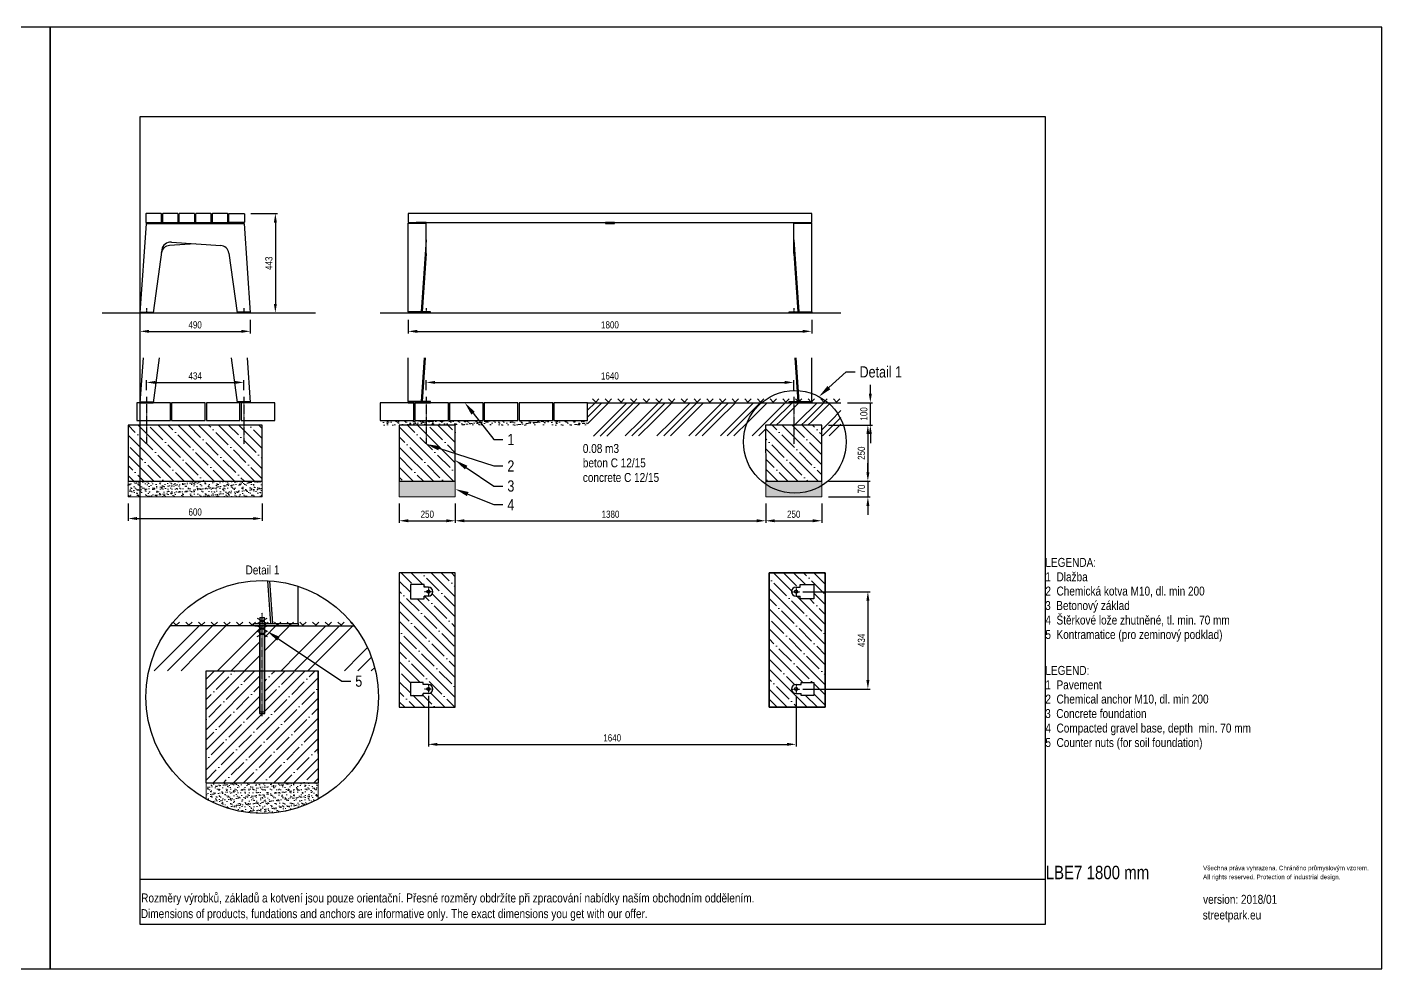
# Model space of a CAD drawing. Header units: millimetres. Extents: x 5064 to 16944, y 3085 to 7285.
# Drawn here: x 10901 to 16944, y 3085 to 7285 of the extents above; entities that cross this region are included whole.
import ezdxf
from ezdxf import colors
from ezdxf.entities.mleader import LeaderData, LeaderLine
from ezdxf.lldxf.tags import DXFTag
from ezdxf.math import Vec2, Vec3

# ---------------------------------------------------------------- set-up
doc = ezdxf.new("R2010")
doc.units = ezdxf.units.MM
doc.header["$LTSCALE"] = 0.3
doc.linetypes.add('DashDot', pattern=[15, 9, -3, 0, -3])
doc.layers.add('Nekreslit', color=6, linetype='Continuous', plot=False)
doc.layers.add('SRAFY', color=251, linetype='Continuous', lineweight=13)
doc.styles.add('SEACAD_Arial', font='arial.ttf', dxfattribs={"width": 0.8})
tags = doc.linetypes.add('HIDDEN2', pattern=[4.7625, 3.175, -1.5875]).pattern_tags.tags
tags[6:7] = [DXFTag(74, 4), DXFTag(75, 0), DXFTag(340, '0'), DXFTag(46, 0.0), DXFTag(50, 0.0), DXFTag(44, 0.0), DXFTag(45, 0.0)]
tags[4:5] = [DXFTag(74, 4), DXFTag(75, 0), DXFTag(340, '0'), DXFTag(46, 0.0), DXFTag(50, 0.0), DXFTag(44, 0.0), DXFTag(45, 0.0)]
doc.dimstyles.new('ISO-25', dxfattribs={"dimtxt": 1.6, "dimasz": 2, "dimexe": 0.5, "dimexo": 1.5, "dimtad": 1, "dimdec": 0, "dimtxsty": 'SEACAD_Arial', "dimcen": 2, "dimadec": 0, "dimazin": 0, "dimtfac": 1, "dimtdec": 0, "dimtmove": 0, "dimatfit": 3, "dimfxl": 1, "dimarcsym": 0})

# ---------------------------------------------------------------- blocks, each defined once
blk = doc.blocks.new('*D203')
at = {"color": 0, "lineweight": -2, "transparency": 16777216}
for p, q in [((12680.9, 5666.5), (12680.9, 5710.7)), ((12720.9, 5700.7), (14280.5, 5700.7)), ((14320.5, 5666.5), (14320.5, 5710.7))]:
    blk.add_line(p, q, dxfattribs=at)
at = {"color": 0, "transparency": 16777216}
for points in [[(12720.9, 5707.4), (12720.9, 5694), (12680.9, 5700.7)], [(14280.5, 5707.4), (14280.5, 5694), (14320.5, 5700.7)]]:
    blk.add_solid(points, dxfattribs=at)
at = {"layer": 'Defpoints', "color": 0, "transparency": 16777216}
for p in [(14320.5, 5700.7), (12680.9, 5636.5), (14320.5, 5636.5)]:
    blk.add_point(p, dxfattribs=at)
at = {"color": 0, "transparency": 16777216, "insert": (13500.7, 5729.5), "char_height": 32, "attachment_point": 5, "style": 'SEACAD_Arial'}
blk.add_mtext('1640', dxfattribs=at)
blk = doc.blocks.new('*D204')
at = {"color": 0, "lineweight": -2, "transparency": 16777216}
for p, q in [((14525, 5510.1), (14661.4, 5510.1)), ((14651.4, 5470.1), (14651.4, 5300.1)), ((14475.5, 5260.1), (14661.4, 5260.1))]:
    blk.add_line(p, q, dxfattribs=at)
at = {"color": 0, "transparency": 16777216}
for points in [[(14644.8, 5470.1), (14658.1, 5470.1), (14651.4, 5510.1)], [(14644.8, 5300.1), (14658.1, 5300.1), (14651.4, 5260.1)]]:
    blk.add_solid(points, dxfattribs=at)
at = {"layer": 'Defpoints', "color": 0, "transparency": 16777216}
for p in [(14495, 5510.1), (14445.5, 5260.1), (14651.4, 5260.1)]:
    blk.add_point(p, dxfattribs=at)
at = {"color": 0, "transparency": 16777216, "insert": (14622.6, 5385.1), "char_height": 32, "attachment_point": 5, "rotation": 90, "style": 'SEACAD_Arial'}
blk.add_mtext('250', dxfattribs=at)
blk = doc.blocks.new('*D198')
at = {"color": 0, "lineweight": -2, "transparency": 16777216}
for p, q in [((14651.4, 5300.1), (14651.4, 5340.1)), ((14475.5, 5260.1), (14661.4, 5260.1)), ((14651.4, 5260.1), (14651.4, 5190.1)), ((14475.4, 5190.1), (14661.4, 5190.1)), ((14651.4, 5150.1), (14651.4, 5110.1))]:
    blk.add_line(p, q, dxfattribs=at)
at = {"color": 0, "transparency": 16777216}
for points in [[(14644.8, 5300.1), (14658.1, 5300.1), (14651.4, 5260.1)], [(14644.8, 5150.1), (14658.1, 5150.1), (14651.4, 5190.1)]]:
    blk.add_solid(points, dxfattribs=at)
at = {"layer": 'Defpoints', "color": 0, "transparency": 16777216}
for p in [(14445.5, 5260.1), (14445.4, 5190.1), (14651.4, 5190.1)]:
    blk.add_point(p, dxfattribs=at)
at = {"color": 0, "transparency": 16777216, "insert": (14622.6, 5225.1), "char_height": 32, "attachment_point": 5, "rotation": 90, "style": 'SEACAD_Arial'}
blk.add_mtext('70', dxfattribs=at)
blk = doc.blocks.new('*D199')
at = {"color": 0, "lineweight": -2, "transparency": 16777216}
for p, q in [((11351.4, 5160.1), (11351.4, 5083.8)), ((11949.5, 5160.1), (11949.5, 5083.8)), ((11391.4, 5093.8), (11909.5, 5093.8))]:
    blk.add_line(p, q, dxfattribs=at)
at = {"color": 0, "transparency": 16777216}
for points in [[(11391.4, 5100.5), (11391.4, 5087.1), (11351.4, 5093.8)], [(11909.5, 5100.5), (11909.5, 5087.1), (11949.5, 5093.8)]]:
    blk.add_solid(points, dxfattribs=at)
at = {"layer": 'Defpoints', "color": 0, "transparency": 16777216}
for p in [(11351.4, 5190.1), (11949.5, 5190.1), (11949.5, 5093.8)]:
    blk.add_point(p, dxfattribs=at)
at = {"color": 0, "transparency": 16777216, "insert": (11650.5, 5122.6), "char_height": 32, "attachment_point": 5, "style": 'SEACAD_Arial'}
blk.add_mtext('600', dxfattribs=at)
blk = doc.blocks.new('*D200')
at = {"color": 0, "lineweight": -2, "transparency": 16777216}
for p, q in [((12561, 5160.1), (12561, 5073.8)), ((12811, 5160.1), (12811, 5073.8)), ((12601, 5083.8), (12771, 5083.8))]:
    blk.add_line(p, q, dxfattribs=at)
at = {"color": 0, "transparency": 16777216}
for points in [[(12601, 5090.5), (12601, 5077.1), (12561, 5083.8)], [(12771, 5090.5), (12771, 5077.1), (12811, 5083.8)]]:
    blk.add_solid(points, dxfattribs=at)
at = {"layer": 'Defpoints', "color": 0, "transparency": 16777216}
for p in [(12561, 5190.1), (12811, 5190.1), (12811, 5083.8)]:
    blk.add_point(p, dxfattribs=at)
at = {"color": 0, "transparency": 16777216, "insert": (12686, 5112.7), "char_height": 32, "attachment_point": 5, "style": 'SEACAD_Arial'}
blk.add_mtext('250', dxfattribs=at)
blk = doc.blocks.new('*D201')
at = {"color": 0, "lineweight": -2, "transparency": 16777216}
for p, q in [((14195.5, 5160.1), (14195.5, 5073.8)), ((14445.5, 5160.1), (14445.5, 5073.8)), ((14235.5, 5083.8), (14405.5, 5083.8))]:
    blk.add_line(p, q, dxfattribs=at)
at = {"color": 0, "transparency": 16777216}
for points in [[(14235.5, 5090.5), (14235.5, 5077.1), (14195.5, 5083.8)], [(14405.5, 5090.5), (14405.5, 5077.1), (14445.5, 5083.8)]]:
    blk.add_solid(points, dxfattribs=at)
at = {"layer": 'Defpoints', "color": 0, "transparency": 16777216}
for p in [(14195.5, 5190.1), (14445.5, 5190.1), (14445.5, 5083.8)]:
    blk.add_point(p, dxfattribs=at)
at = {"color": 0, "transparency": 16777216, "insert": (14320.5, 5112.7), "char_height": 32, "attachment_point": 5, "style": 'SEACAD_Arial'}
blk.add_mtext('250', dxfattribs=at)
blk = doc.blocks.new('*D202')
at = {"color": 0, "lineweight": -2, "transparency": 16777216}
for p, q in [((12811, 5160.1), (12811, 5073.8)), ((14195.5, 5160.1), (14195.5, 5073.8)), ((12851, 5083.8), (14155.5, 5083.8))]:
    blk.add_line(p, q, dxfattribs=at)
at = {"color": 0, "transparency": 16777216}
for points in [[(12851, 5090.5), (12851, 5077.1), (12811, 5083.8)], [(14155.5, 5090.5), (14155.5, 5077.1), (14195.5, 5083.8)]]:
    blk.add_solid(points, dxfattribs=at)
at = {"layer": 'Defpoints', "color": 0, "transparency": 16777216}
for p in [(12811, 5190.1), (14195.5, 5190.1), (14195.5, 5083.8)]:
    blk.add_point(p, dxfattribs=at)
at = {"color": 0, "transparency": 16777216, "insert": (13503.2, 5112.7), "char_height": 32, "attachment_point": 5, "style": 'SEACAD_Arial'}
blk.add_mtext('1380', dxfattribs=at)
blk = doc.blocks.new('*D196')
at = {"color": 0, "lineweight": -2, "transparency": 16777216}
for p, q in [((14662.4, 5650.4), (14662.4, 5690.4)), ((14560.4, 5610.4), (14672.4, 5610.4)), ((14662.4, 5510.1), (14662.4, 5610.4)), ((14475.5, 5510.1), (14672.4, 5510.1)), ((14662.4, 5470.1), (14662.4, 5430.1))]:
    blk.add_line(p, q, dxfattribs=at)
at = {"color": 0, "transparency": 16777216}
for points in [[(14655.8, 5650.4), (14669.1, 5650.4), (14662.4, 5610.4)], [(14655.8, 5470.1), (14669.1, 5470.1), (14662.4, 5510.1)]]:
    blk.add_solid(points, dxfattribs=at)
at = {"layer": 'Defpoints', "color": 0, "transparency": 16777216}
for p in [(14530.4, 5610.4), (14662.4, 5610.4), (14445.5, 5510.1)]:
    blk.add_point(p, dxfattribs=at)
at = {"color": 0, "transparency": 16777216, "insert": (14633.6, 5560.3), "char_height": 32, "attachment_point": 5, "rotation": 90, "style": 'SEACAD_Arial'}
blk.add_mtext('100', dxfattribs=at)
blk = doc.blocks.new('*D197')
at = {"color": 0, "lineweight": -2, "transparency": 16777216}
for p, q in [((12600.9, 5980.4), (12600.9, 5918.5)), ((12640.9, 5928.5), (14360.9, 5928.5)), ((14400.9, 5980.4), (14400.9, 5918.5))]:
    blk.add_line(p, q, dxfattribs=at)
at = {"color": 0, "transparency": 16777216}
for points in [[(12640.9, 5935.2), (12640.9, 5921.8), (12600.9, 5928.5)], [(14360.9, 5935.2), (14360.9, 5921.8), (14400.9, 5928.5)]]:
    blk.add_solid(points, dxfattribs=at)
at = {"layer": 'Defpoints', "color": 0, "transparency": 16777216}
for p in [(12600.9, 6010.4), (14400.9, 6010.4), (14400.9, 5928.5)]:
    blk.add_point(p, dxfattribs=at)
at = {"color": 0, "transparency": 16777216, "insert": (13500.9, 5957.3), "char_height": 32, "attachment_point": 5, "style": 'SEACAD_Arial'}
blk.add_mtext('1800', dxfattribs=at)
blk = doc.blocks.new('*D194')
at = {"color": 0, "lineweight": -2, "transparency": 16777216}
for p, q in [((11433.4, 5666.4), (11433.4, 5710.7)), ((11473.4, 5700.7), (11827.5, 5700.7)), ((11867.5, 5666.5), (11867.5, 5710.7))]:
    blk.add_line(p, q, dxfattribs=at)
at = {"color": 0, "transparency": 16777216}
for points in [[(11473.4, 5707.4), (11473.4, 5694.1), (11433.4, 5700.7)], [(11827.5, 5707.4), (11827.5, 5694.1), (11867.5, 5700.7)]]:
    blk.add_solid(points, dxfattribs=at)
at = {"layer": 'Defpoints', "color": 0, "transparency": 16777216}
for p in [(11867.5, 5700.7), (11433.4, 5636.4), (11867.5, 5636.5)]:
    blk.add_point(p, dxfattribs=at)
at = {"color": 0, "transparency": 16777216, "insert": (11650.5, 5729.6), "char_height": 32, "attachment_point": 5, "style": 'SEACAD_Arial'}
blk.add_mtext('434', dxfattribs=at)
blk = doc.blocks.new('*D195')
at = {"color": 0, "lineweight": -2, "transparency": 16777216}
for p, q in [((11404.4, 5980.4), (11404.4, 5918.5)), ((11444.4, 5928.5), (11856.3, 5928.5)), ((11896.3, 5980.5), (11896.3, 5918.5))]:
    blk.add_line(p, q, dxfattribs=at)
at = {"color": 0, "transparency": 16777216}
for points in [[(11444.4, 5935.2), (11444.4, 5921.8), (11404.4, 5928.5)], [(11856.3, 5935.2), (11856.3, 5921.8), (11896.3, 5928.5)]]:
    blk.add_solid(points, dxfattribs=at)
at = {"layer": 'Defpoints', "color": 0, "transparency": 16777216}
for p in [(11404.4, 6010.4), (11896.3, 6010.5), (11896.3, 5928.5)]:
    blk.add_point(p, dxfattribs=at)
at = {"color": 0, "transparency": 16777216, "insert": (11650.4, 5957.3), "char_height": 32, "attachment_point": 5, "style": 'SEACAD_Arial'}
blk.add_mtext('490', dxfattribs=at)
blk = doc.blocks.new('*D191')
at = {"color": 0, "lineweight": -2, "transparency": 16777216}
for p, q in [((11898.4, 6453.5), (12018.3, 6453.5)), ((12008.3, 6413.5), (12008.3, 6050.5)), ((11926.3, 6010.5), (12018.3, 6010.5))]:
    blk.add_line(p, q, dxfattribs=at)
at = {"color": 0, "transparency": 16777216}
for points in [[(12001.6, 6413.5), (12014.9, 6413.5), (12008.3, 6453.5)], [(12001.6, 6050.5), (12014.9, 6050.5), (12008.3, 6010.5)]]:
    blk.add_solid(points, dxfattribs=at)
at = {"layer": 'Defpoints', "color": 0, "transparency": 16777216}
for p in [(11868.4, 6453.5), (11896.3, 6010.5), (12008.3, 6010.5)]:
    blk.add_point(p, dxfattribs=at)
at = {"color": 0, "transparency": 16777216, "insert": (11979.4, 6232), "char_height": 32, "attachment_point": 5, "rotation": 90, "style": 'SEACAD_Arial'}
blk.add_mtext('443', dxfattribs=at)
blk = doc.blocks.new('*D192')
at = {"color": 0, "lineweight": -2, "transparency": 16777216}
for p, q in [((12691, 4303.3), (12691, 4076.7)), ((14331, 4303.3), (14331, 4076.7)), ((12731, 4086.7), (14291, 4086.7))]:
    blk.add_line(p, q, dxfattribs=at)
at = {"color": 0, "transparency": 16777216}
for points in [[(12731, 4093.3), (12731, 4080), (12691, 4086.7)], [(14291, 4093.3), (14291, 4080), (14331, 4086.7)]]:
    blk.add_solid(points, dxfattribs=at)
at = {"layer": 'Defpoints', "color": 0, "transparency": 16777216}
for p in [(12691, 4333.3), (14331, 4333.3), (14331, 4086.7)]:
    blk.add_point(p, dxfattribs=at)
at = {"color": 0, "transparency": 16777216, "insert": (13511, 4115.5), "char_height": 32, "attachment_point": 5, "style": 'SEACAD_Arial'}
blk.add_mtext('1640', dxfattribs=at)
blk = doc.blocks.new('*D193')
at = {"color": 0, "lineweight": -2, "transparency": 16777216}
for p, q in [((14361, 4767.3), (14661.4, 4767.3)), ((14651.4, 4727.3), (14651.4, 4373.3)), ((14361, 4333.3), (14661.4, 4333.3))]:
    blk.add_line(p, q, dxfattribs=at)
at = {"color": 0, "transparency": 16777216}
for points in [[(14644.8, 4727.3), (14658.1, 4727.3), (14651.4, 4767.3)], [(14644.8, 4373.3), (14658.1, 4373.3), (14651.4, 4333.3)]]:
    blk.add_solid(points, dxfattribs=at)
at = {"layer": 'Defpoints', "color": 0, "transparency": 16777216}
for p in [(14331, 4767.3), (14331, 4333.3), (14651.4, 4333.3)]:
    blk.add_point(p, dxfattribs=at)
at = {"color": 0, "transparency": 16777216, "insert": (14622.6, 4550.3), "char_height": 32, "attachment_point": 5, "rotation": 90, "style": 'SEACAD_Arial'}
blk.add_mtext('434', dxfattribs=at)

msp = doc.modelspace()

# ---------------------------------------------------------------- hatches: boundary and pattern name
at = {"layer": 'SRAFY'}
h = msp.add_hatch(dxfattribs=at)
h.set_pattern_fill('TERACO', color=256, scale=20)
h.set_pattern_definition([(45, (6140, 295.79), (-28.28427, 28.28427), [20, -20]), (135, (6196.57, 295.79), (-28.28427, -28.28427), [20, -20])])
h.paths.add_polyline_path([(13400.4, 5610.4), (13400.4, 5633.5), (14530.4, 5633.5), (14530.4, 5610.5)])
h = msp.add_hatch(dxfattribs=at)
h.set_pattern_fill('GOST_GROUND', color=256, scale=10)
h.set_pattern_definition([(45, (6140, 295.79), (141.4214, -9e-15), [200]), (45, (6170, 295.79), (141.4214, -9e-15), [200]), (45, (6200, 295.79), (141.4214, -9e-15), [200])])
h.paths.add_polyline_path([(14195.4, 5462.8), (13400.4, 5461.6), (13400.4, 5610.4), (14530.4, 5610.4), (14530.4, 5463), (14445.5, 5463), (14445.5, 5510.1), (14195.4, 5510.1)])
h = msp.add_hatch(dxfattribs=at)
h.set_pattern_fill('ANSI35', color=256, scale=10, angle=90)
h.set_pattern_definition([(135, (5950, 0), (-44.9013, -44.9013), []), (135, (5950, 44.9), (-44.9013, -44.9013), [79.375, -15.875, 0, -15.875])])
h.paths.add_polyline_path([(11414.4, 5510.4), (11414.4, 5260.1), (11949.5, 5260.1), (11949.5, 5510.1)])
h.paths.add_polyline_path([(11414.4, 5510.4), (11351.4, 5510.4), (11351.4, 5260.1), (11387.4, 5260.1, 2.414211), (11387.4, 5260.1, 0.414214), (11387.4, 5260.1), (11414.4, 5260.1)])
h = msp.add_hatch(dxfattribs=at)
h.set_pattern_fill('AR-SAND', color=256, scale=0.5)
h.set_pattern_definition([(37.5, (5940, 295.79), (-0.800016, 24.47066), [0, -19.304, 0, -21.59, 0, -20.6375]), (7.5, (5940, 295.79), (22.47616, 35.84126), [0, -10.414, 0, -17.399, 0, -6.6675]), (327.5, (5924.38, 295.79), (39.54962, 0.07186), [0, -6.35, 0, -22.86, 0, -29.845]), (317.5, (5924.38, 295.79), (38.17782, 11.14647), [0, -3.175, 0, -14.986, 0, -17.145])])
h.paths.add_polyline_path([(12475.4, 5530.4), (12475.4, 5510.5), (12506, 5510.4), (12626, 5510.3), (12626, 5530.4)])
h.paths.add_polyline_path([(13400.4, 5510.1), (13400.4, 5530.4), (12626, 5530.4), (12626, 5510.3), (12756, 5510.1)])
h = msp.add_hatch(dxfattribs=at)
h.set_pattern_fill('ANSI35', color=256, scale=10, angle=90)
h.set_pattern_definition([(135, (5940, 0), (-44.9013, -44.9013), []), (135, (5940, 44.9), (-44.9013, -44.9013), [79.375, -15.875, 0, -15.875])])
h.paths.add_polyline_path([(12810.9, 5510.1), (12561, 5510.4), (12561, 5260.1), (12811, 5260.1)])
h = msp.add_hatch(dxfattribs=at)
h.set_pattern_fill('ANSI35', color=256, scale=10, angle=90)
h.set_pattern_definition([(135, (6129, 0), (-44.9013, -44.9013), []), (135, (6129, 44.9), (-44.9013, -44.9013), [79.375, -15.875, 0, -15.875])])
h.paths.add_polyline_path([(14445.4, 5510.1), (14195.5, 5510.1), (14195.5, 5260.1), (14445.5, 5260.1)])
h = msp.add_hatch(dxfattribs=at)
h.set_pattern_fill('AR-SAND', color=256, scale=0.5)
h.set_pattern_definition([(37.5, (5962, 0), (-0.800016, 24.47066), [0, -19.304, 0, -21.59, 0, -20.6375]), (7.5, (5962, 0), (22.47616, 35.84126), [0, -10.414, 0, -17.399, 0, -6.6675]), (327.5, (5946.38, 0), (39.54962, 0.07186), [0, -6.35, 0, -22.86, 0, -29.845]), (317.5, (5946.38, 0), (38.17782, 11.14647), [0, -3.175, 0, -14.986, 0, -17.145])])
h.paths.add_polyline_path([(11949.5, 5190.1), (11949.5, 5260.1), (11351.4, 5260.1), (11351.4, 5190.1)])
h = msp.add_hatch(dxfattribs=at)
h.set_pattern_fill('AR-SAND', color=256, scale=0.5)
h.set_pattern_definition([(37.5, (6140, 0), (-0.800016, 24.47066), [0, -19.304, 0, -21.59, 0, -20.6375]), (7.5, (6140, 0), (22.47616, 35.84126), [0, -10.414, 0, -17.399, 0, -6.6675]), (327.5, (6124.38, 0), (39.54962, 0.07186), [0, -6.35, 0, -22.86, 0, -29.845]), (317.5, (6124.38, 0), (38.17782, 11.14647), [0, -3.175, 0, -14.986, 0, -17.145])])
h.paths.add_polyline_path([(12811, 5260.1), (12561, 5260.1), (12561, 5190.1), (12811, 5190.1)])
h.paths.add_polyline_path([(14195.5, 5260.1), (14445.5, 5260.1), (14445.5, 5190.1), (14195.5, 5190.1)])
h = msp.add_hatch(dxfattribs=at)
h.set_pattern_fill('ANSI35', color=256, scale=10, angle=90, style=0)
h.set_pattern_definition([(135, (5712.18, -3243.56), (-44.90128, -44.90128), []), (135, (5712.18, -3198.66), (-44.90128, -44.90128), [79.375, -15.875, 0, -15.875])])
h.paths.add_polyline_path([(12811, 4852), (12561, 4852), (12561, 4252), (12811, 4252)])
edge = h.paths.add_edge_path(flags=16)
edge.add_line((12672, 4735.3), (12611, 4735.3))
edge.add_line((12611, 4735.3), (12611, 4799.3))
edge.add_line((12611, 4799.3), (12672, 4799.3))
edge.add_line((12672, 4799.3), (12672, 4787.3))
edge.add_line((12672, 4787.3), (12691, 4787.3))
edge.add_arc((12691, 4767.3), 20, -90, 90, ccw=False)
edge.add_line((12691, 4747.3), (12672, 4747.3))
edge.add_line((12672, 4747.3), (12672, 4735.3))
edge = h.paths.add_edge_path(flags=16)
edge.add_line((12668, 4361.8), (12668, 4353.3))
edge.add_line((12668, 4353.3), (12691, 4353.3))
edge.add_arc((12691, 4333.3), 20, -90, 90, ccw=False)
edge.add_line((12691, 4313.3), (12668, 4317.5))
edge.add_line((12668, 4317.5), (12668, 4309))
edge.add_line((12668, 4309), (12611, 4304.8))
edge.add_line((12611, 4304.8), (12611, 4361.8))
edge.add_line((12611, 4361.8), (12668, 4361.8))
h.paths.add_polyline_path([(14211, 4852), (14211, 4252), (14461, 4252), (14461, 4852)])
edge = h.paths.add_edge_path(flags=16)
edge.add_line((14350, 4735.3), (14350, 4747.3))
edge.add_line((14350, 4747.3), (14331, 4747.3))
edge.add_arc((14331, 4767.3), 20, 90, 270, ccw=False)
edge.add_line((14331, 4787.3), (14350, 4787.3))
edge.add_line((14350, 4787.3), (14350, 4799.3))
edge.add_line((14350, 4799.3), (14411, 4799.3))
edge.add_line((14411, 4799.3), (14411, 4735.3))
edge.add_line((14411, 4735.3), (14350, 4735.3))
edge = h.paths.add_edge_path(flags=16)
edge.add_line((14354, 4361.8), (14411, 4361.8))
edge.add_line((14411, 4361.8), (14411, 4304.8))
edge.add_line((14411, 4304.8), (14354, 4304.8))
edge.add_line((14354, 4304.8), (14354, 4313.3))
edge.add_line((14354, 4313.3), (14331, 4313.3))
edge.add_arc((14331, 4333.3), 20, 90, 270, ccw=False)
edge.add_line((14331, 4353.3), (14354, 4353.3))
edge.add_line((14354, 4353.3), (14354, 4361.8))
h = msp.add_hatch(dxfattribs=at)
h.set_pattern_fill('GOST_GROUND', color=256, scale=20)
h.set_pattern_definition([(45, (4470.42, 245.79), (282.8427, -2e-14), [400]), (45, (4530.42, 245.79), (282.8427, -2e-14), [400]), (45, (4590.42, 245.79), (282.8427, -2e-14), [400])])
h.paths.add_polyline_path([(11939.4, 4615), (11917.4, 4615), (11538.5, 4615, 0.107975), (11443.6, 4414.7), (11699.4, 4414.7), (11939.4, 4414.7)])
h.paths.add_polyline_path([(12360.3, 4615), (11981.4, 4615), (11959.4, 4615), (11959.4, 4414.7), (12199.4, 4414.7), (12455.2, 4414.7, 0.107975)])
h = msp.add_hatch(dxfattribs=at)
h.set_pattern_fill('TERACO', color=256, scale=20)
h.set_pattern_definition([(45, (3702.82, -699.72), (-28.28427, 28.28427), [20, -20]), (135, (3759.387, -699.72), (-28.28427, -28.28427), [20, -20])])
h.paths.add_polyline_path([(11547.6, 4614.9), (11547.6, 4638), (12351.2, 4638), (12351.2, 4614.9)])
h = msp.add_hatch(dxfattribs=at)
h.set_pattern_fill('ANSI35', color=256, scale=10, angle=0.00001)
h.set_pattern_definition([(45, (4470.42, 245.79), (-44.9013, 44.90127), []), (45, (4515.32, 245.79), (-44.9013, 44.90127), [79.375, -15.875, 0, -15.875])])
h.paths.add_polyline_path([(12199.4, 4414.7), (11959.4, 4414.7), (11959.4, 4223.7), (11939.4, 4223.7), (11939.4, 4414.7), (11699.4, 4414.7), (11699.4, 3914.7), (12199.4, 3914.7)])
h = msp.add_hatch(dxfattribs=at)
h.set_pattern_fill('AR-SAND', color=256, scale=0.5, angle=0.00001)
h.set_pattern_definition([(37.5, (4470.418, 245.79), (-0.80002, 24.47066), [0, -19.304, 0, -21.59, 0, -20.6375]), (7.5, (4470.418, 245.79), (22.47616, 35.84126), [0, -10.414, 0, -17.399, 0, -6.6675]), (327.5, (4454.797, 245.79), (39.54962, 0.071866), [0, -6.35, 0, -22.86, 0, -29.845]), (317.5, (4454.797, 245.79), (38.17782, 11.14647), [0, -3.175, 0, -14.986, 0, -17.145])])
h.paths.add_polyline_path([(11699.4, 3914.7), (11699.4, 3842.8, 0.256659), (12199.4, 3842.8), (12199.4, 3914.7)])

# ---------------------------------------------------------------- linework, layer by layer
for p, q in [((11432.4, 6409.5), (11404.4, 6010.4)), ((11432.4, 6409.5), (11868.4, 6409.5)), ((11868.4, 6409.5), (11896.3, 6010.5)), ((12600.9, 6015.4), (12600.9, 6410.9)), ((12600.9, 6410.9), (12680.9, 6410.9)), ((12680.9, 6370.9), (12680.9, 6410.9)), ((12680.9, 6275.6), (12680.9, 6410.9)), ((12680.9, 6387.4), (12680.9, 6410.9)), ((14320.9, 6275.6), (14320.9, 6410.9)), ((14320.9, 6410.9), (14400.9, 6410.9)), ((14400.9, 6011.9), (14400.9, 6410.9)), ((12680.9, 6312.9), (12680.9, 6352.9)), ((11502.1, 6292.5), (11462.5, 6010.4)), ((11650.4, 6319.4), (11536.4, 6311.4)), ((11544.5, 6326.8), (11764.3, 6311.4)), ((11544.5, 6326.8), (11764.3, 6311.4)), ((12680.9, 6336.7), (12658.5, 6015.4)), ((14320.9, 6336.7), (14343.4, 6015.4)), ((11801.1, 6277.1), (11838.6, 6010.5)), ((12680.9, 6275.6), (12662.9, 6015.4)), ((14320.9, 6275.6), (14338.9, 6015.4)), ((11404.4, 6010.4), (11462.5, 6010.4)), ((11404.7, 6014.4), (11463, 6014.4)), ((11896, 6014.5), (11838.1, 6014.5)), ((11896.3, 6010.5), (11838.6, 6010.5)), ((12600.9, 6015.4), (12662.7, 6015.4)), ((12658.5, 6015.4), (12658.5, 6010.4)), ((14339.2, 6015.4), (14400.9, 6015.4)), ((14343.4, 6015.4), (14343.4, 6010.4)), ((11418.4, 5810.4), (11404.4, 5610.4)), ((11490.6, 5810.4), (11462.5, 5610.4)), ((11810.5, 5810.4), (11838.6, 5610.5)), ((11882.3, 5810.4), (11896.3, 5610.5)), ((12600.9, 5615.4), (12600.9, 5810.4)), ((12672.2, 5810.4), (12658.6, 5615.4)), ((12676.5, 5810.4), (12663, 5615.4)), ((14325.4, 5810.4), (14338.8, 5615.4)), ((14329.7, 5810.4), (14343.3, 5615.4)), ((14400.9, 5615.4), (14400.9, 5810.4)), ((11404.4, 5610.4), (11462.5, 5610.4)), ((11404.4, 5610.4), (11462.5, 5610.4)), ((11404.7, 5614.4), (11463, 5614.4)), ((11896, 5614.5), (11838.1, 5614.5)), ((11896.3, 5610.5), (11838.6, 5610.5)), ((13400.4, 5610.4), (14530.4, 5610.4)), ((11973.1, 4816.4), (11986.3, 4625)), ((11981.9, 4815.9), (11995.2, 4625)), ((12110.5, 4625), (12110.5, 4791.3)), ((12691, 4787.3), (12672, 4787.3)), ((14331, 4787.3), (14350, 4787.3)), ((12691, 4747.3), (12672, 4747.3)), ((14331, 4747.3), (14350, 4747.3)), ((11917.4, 4615), (11538.5, 4615)), ((11917.4, 4615), (12360.3, 4615)), ((11926.9, 4649.3), (11971.9, 4625.3)), ((11926.9, 4625.3), (11971.9, 4649.3)), ((11926.9, 4615), (11971.9, 4591)), ((11926.9, 4591), (11971.9, 4615)), ((11941, 4653), (11957.8, 4653)), ((11981.4, 4615), (12360.3, 4615)), ((11926.9, 4591), (11971.9, 4567)), ((11926.9, 4567), (11971.9, 4591)), ((12691, 4353.3), (12668, 4353.3)), ((14331, 4353.3), (14354, 4353.3)), ((12691, 4313.3), (12668, 4313.3)), ((14331, 4313.3), (14354, 4313.3))]:
    msp.add_line(p, q)
at = {"color": 7, "linetype": 'Continuous'}
for p, q in [((11235.4, 6010.4), (12187.4, 6010.4)), ((12475.4, 6010.4), (14530.4, 6010.4)), ((11540.4, 5610.4), (11390.4, 5610.4)), ((11390.4, 5610.4), (11390.4, 5530.4)), ((11540.4, 5530.4), (11540.4, 5610.4)), ((11695.4, 5610.4), (11545.4, 5610.4)), ((11545.4, 5610.4), (11545.4, 5530.4)), ((11695.4, 5530.4), (11695.4, 5610.4)), ((11850.4, 5610.4), (11700.4, 5610.4)), ((11700.4, 5610.4), (11700.4, 5530.4)), ((11850.4, 5530.4), (11850.4, 5610.4)), ((12005.4, 5610.4), (11855.4, 5610.4)), ((11855.4, 5610.4), (11855.4, 5530.4)), ((12005.4, 5530.4), (12005.4, 5610.4)), ((12625.4, 5610.4), (12475.4, 5610.4)), ((12475.4, 5610.4), (12475.4, 5530.4)), ((12625.4, 5530.4), (12625.4, 5610.4)), ((12780.4, 5610.4), (12630.4, 5610.4)), ((12630.4, 5610.4), (12630.4, 5530.4)), ((12780.4, 5530.4), (12780.4, 5610.4)), ((12935.4, 5610.4), (12785.4, 5610.4)), ((12785.4, 5610.4), (12785.4, 5530.4)), ((12935.4, 5530.4), (12935.4, 5610.4)), ((13090.4, 5610.4), (12940.4, 5610.4)), ((12940.4, 5610.4), (12940.4, 5530.4)), ((13090.4, 5530.4), (13090.4, 5610.4)), ((13245.4, 5610.4), (13095.4, 5610.4)), ((13095.4, 5610.4), (13095.4, 5530.4)), ((13245.4, 5530.4), (13245.4, 5610.4)), ((13400.4, 5610.4), (13250.4, 5610.4)), ((13250.4, 5610.4), (13250.4, 5530.4)), ((13400.4, 5530.4), (13400.4, 5610.4)), ((11390.4, 5530.4), (11540.4, 5530.4)), ((11545.4, 5530.4), (11695.4, 5530.4)), ((11700.4, 5530.4), (11850.4, 5530.4)), ((11855.4, 5530.4), (12005.4, 5530.4)), ((12475.4, 5530.4), (12625.4, 5530.4)), ((12630.4, 5530.4), (12780.4, 5530.4)), ((12785.4, 5530.4), (12935.4, 5530.4)), ((12940.4, 5530.4), (13090.4, 5530.4)), ((13095.4, 5530.4), (13245.4, 5530.4)), ((13250.4, 5530.4), (13400.4, 5530.4)), ((11699.4, 3914.7), (11699.4, 4414.7)), ((11699.4, 4414.7), (12199.4, 4414.7)), ((12199.4, 4414.7), (12199.4, 3914.7)), ((12199.4, 4293.7), (12199.4, 4413.7)), ((12199.4, 4045.4), (12199.4, 4413.7)), ((11699.4, 3914.7), (12199.4, 3914.7))]:
    msp.add_line(p, q, dxfattribs=at)
at = {"color": 0, "linetype": 'DashDot', "ltscale": 0.1}
for p, q in [((11433.4, 6032.4), (11433.4, 6007.4)), ((11867.5, 6032.5), (11867.5, 6007.5)), ((12680.9, 6032.4), (12680.9, 6007.4)), ((14320.9, 6032.4), (14320.9, 6007.4))]:
    msp.add_line(p, q, dxfattribs=at)
at = {"lineweight": 15}
for p, q in [((12100.5, 6010.4), (12156.1, 6010.4)), ((12605.9, 6010.4), (12655.9, 6010.4)), ((14406.5, 6010.4), (14356.5, 6010.4)), ((12605.9, 5610.4), (12655.9, 5610.4))]:
    msp.add_line(p, q, dxfattribs=at)
at = {"linetype": 'DashDot', "lineweight": 30}
for p, q in [((11433.4, 5636.4), (11433.4, 5425.8)), ((11867.5, 5636.5), (11867.5, 5425.8)), ((12680.9, 5636.5), (12680.9, 5425.8)), ((14320.5, 5636.5), (14320.5, 5425.8))]:
    msp.add_line(p, q, dxfattribs=at)
at = {"linetype": 'DashDot', "ltscale": 0.1}
for p, q in [((12691, 4784.3), (12691, 4750.3)), ((14331, 4784.3), (14331, 4750.3)), ((12708, 4767.3), (12674, 4767.3)), ((14314, 4767.3), (14348, 4767.3)), ((12708, 4333.3), (12674, 4333.3)), ((12691, 4350.3), (12691, 4316.3)), ((14314, 4333.3), (14348, 4333.3)), ((14331, 4350.3), (14331, 4316.3))]:
    msp.add_line(p, q, dxfattribs=at)
at = {"color": 7, "linetype": 'DashDot', "lineweight": 30}
msp.add_line((11949.4, 4212.9), (11949.4, 4672.9), dxfattribs=at)
at = {"color": 7, "linetype": 'HIDDEN2'}
for p, q in [((11937.4, 4625.3), (11937.4, 4414.7)), ((11941, 4653), (11939.4, 4651.4)), ((11959.4, 4651.4), (11939.4, 4651.4)), ((11939.4, 4651.4), (11939.4, 4231.3)), ((11939.4, 4614.9), (11939.4, 4614.9)), ((11959.4, 4651.4), (11957.8, 4653)), ((11959.4, 4231.3), (11959.4, 4651.4)), ((11959.4, 4614.9), (11959.4, 4614.9)), ((11961.4, 4414.7), (11961.4, 4625.3)), ((11937.4, 4414.7), (11937.4, 4223.7)), ((11961.4, 4223.7), (11961.4, 4414.7)), ((11939.4, 4231.3), (11959.4, 4231.3)), ((11939.4, 4231.3), (11941, 4229.7)), ((11957.8, 4229.7), (11959.4, 4231.3)), ((11937.4, 4223.7), (11961.4, 4223.7)), ((11949.4, 4229.7), (11941, 4229.7)), ((11957.8, 4229.7), (11949.4, 4229.7))]:
    msp.add_line(p, q, dxfattribs=at)
for points in [[(11432.4, 6413.5), (11498.4, 6413.5, 0.414214), (11500.4, 6415.5), (11500.4, 6451.5, 0.414214), (11498.4, 6453.5), (11432.4, 6453.5, 0.414214), (11430.4, 6451.5), (11430.4, 6415.5, 0.414214)], [(11506.4, 6413.5), (11572.4, 6413.5, 0.414214), (11574.4, 6415.5), (11574.4, 6451.5, 0.414214), (11572.4, 6453.5), (11506.4, 6453.5, 0.414214), (11504.4, 6451.5), (11504.4, 6415.5, 0.414214)], [(11580.4, 6413.5), (11646.4, 6413.5, 0.414214), (11648.4, 6415.5), (11648.4, 6451.5, 0.414214), (11646.4, 6453.5), (11580.4, 6453.5, 0.414214), (11578.4, 6451.5), (11578.4, 6415.5, 0.414214)], [(11654.4, 6413.5), (11720.4, 6413.5, 0.414214), (11722.4, 6415.5), (11722.4, 6451.5, 0.414214), (11720.4, 6453.5), (11654.4, 6453.5, 0.414214), (11652.4, 6451.5), (11652.4, 6415.5, 0.414214)], [(11728.4, 6413.5), (11794.4, 6413.5, 0.414214), (11796.4, 6415.5), (11796.4, 6451.5, 0.414214), (11794.4, 6453.5), (11728.4, 6453.5, 0.414214), (11726.4, 6451.5), (11726.4, 6415.5, 0.414214)], [(11868.4, 6413.5), (11802.4, 6413.5, -0.414214), (11800.4, 6415.5), (11800.4, 6451.5, -0.414214), (11802.4, 6453.5), (11868.4, 6453.5, -0.414214), (11870.4, 6451.5), (11870.4, 6415.5, -0.414214)]]:
    msp.add_lwpolyline(points, format="xyb", close=True)
for points in [[(11442.4, 6413.5), (11858.4, 6413.5), (11858.4, 6409.5), (11442.4, 6409.5), (11442.4, 6413.5)], [(11442.4, 6413.5), (11858.4, 6413.5), (11858.4, 6409.5), (11442.4, 6409.5), (11442.4, 6413.5)], [(12672, 4787.3), (12672, 4799.3), (12611, 4799.3), (12611, 4735.3), (12672, 4735.3), (12672, 4747.3)], [(14350, 4787.3), (14350, 4799.3), (14411, 4799.3), (14411, 4735.3), (14350, 4735.3), (14350, 4747.3)], [(12668, 4353.3), (12668, 4361.8), (12611, 4361.8), (12611, 4304.8), (12668, 4304.8), (12668, 4313.3)], [(14354, 4353.3), (14354, 4361.8), (14411, 4361.8), (14411, 4304.8), (14354, 4304.8), (14354, 4313.3)]]:
    msp.add_lwpolyline(points)
for points in [[(12600.9, 6413.5), (14400.9, 6413.5), (14400.9, 6453.5), (12600.9, 6453.5)], [(12635.9, 6410.9), (12680.9, 6410.9), (12680.9, 6413.5), (12635.9, 6413.5)], [(13480.9, 6409.5), (13520.9, 6409.5), (13520.9, 6413.5), (13480.9, 6413.5)], [(14365.9, 6410.9), (14320.9, 6410.9), (14320.9, 6413.5), (14365.9, 6413.5)], [(12600.9, 6010.4), (12700.9, 6010.4), (12700.9, 6015.4), (12600.9, 6015.4)], [(14400.9, 6010.4), (14300.9, 6010.4), (14300.9, 6015.4), (14400.9, 6015.4)], [(12600.9, 5610.4), (12700.9, 5610.4), (12700.9, 5615.4), (12600.9, 5615.4)], [(14400.9, 5610.4), (14300.9, 5610.4), (14300.9, 5615.4), (14400.9, 5615.4)], [(11351.4, 5260.1), (11949.5, 5260.1), (11949.5, 5510.1), (11351.4, 5510.4)], [(12561, 5260.1), (12811, 5260.1), (12810.9, 5510.1), (12561, 5510.4)], [(14195.5, 5260.1), (14445.5, 5260.1), (14445.5, 5510.1), (14195.4, 5510.1)], [(12561, 4252), (12811, 4252), (12811, 4852), (12561, 4852)], [(14461, 4252), (14211, 4252), (14211, 4852), (14461, 4852)], [(14211, 4252), (14461, 4252), (14461, 4852), (14211, 4852)], [(12110.5, 4615), (11910.5, 4615), (11910.5, 4625), (12110.5, 4625)]]:
    msp.add_lwpolyline(points, close=True)
at = {"color": 7, "linetype": 'Continuous'}
for centre, radius in [((12076.6, 6010.4), 0.01), ((11469.4, 5610.4), 0.01), ((11985.5, 5610.4), 0.01), ((14530.4, 5610.4), 0.01), ((14530.4, 5610.4), 0.01), ((11377.4, 5260.1), 0.01), ((14256, 5260.1), 0.01), ((14256, 5260.1), 0.01), ((14506, 5260.1), 0.01), ((14506, 5260.1), 0.01), ((11949.4, 4297.8), 519.1)]:
    msp.add_circle(centre, radius, dxfattribs=at)
for centre, radius in [((14325.4, 5435.4), 229), ((12691, 4767.3), 7), ((14331, 4767.3), 7), ((12691, 4333.3), 7), ((14331, 4333.3), 7)]:
    msp.add_circle(centre, radius)
for centre, radius, start, end in [((11539.2, 6271.5), 40, 94.00797, 171.99203), ((11541.7, 6286.9), 40, 85.99203, 171.99203), ((11541.8, 6286.9), 40, 85.99203, 171.99203), ((11761.5, 6271.5), 40, 8.00797, 85.99203), ((11761.5, 6271.5), 40, 8.00797, 85.99203), ((12691, 4767.3), 20, 270, 90), ((14331, 4767.3), 20, 90, 270), ((12691, 4333.3), 20, 270, 90), ((14331, 4333.3), 20, 90, 270)]:
    msp.add_arc(centre, radius, start, end)
at = {"layer": 'Nekreslit'}
msp.add_line((11404.4, 3485.3), (15444.4, 3485.3), dxfattribs=at)
for points in [[(5064.4, 3085.3), (11004.4, 3085.3), (11004.4, 7285.3), (5064.4, 7285.3)], [(11004.4, 3085.3), (16944.4, 3085.3), (16944.4, 7285.3), (11004.4, 7285.3)], [(11404.4, 3285.3), (15444.4, 3285.3), (15444.4, 6885.3), (11404.4, 6885.3)]]:
    msp.add_lwpolyline(points, close=True, dxfattribs=at)
at = {"layer": 'SRAFY'}
for p, q in [((11351.5, 5260.1), (11351.4, 5190.1)), ((11949.5, 5260.1), (11949.5, 5190.1)), ((12561, 5260.1), (12561, 5190.1)), ((12811, 5260.1), (12811, 5190.1)), ((14195.5, 5260.1), (14195.5, 5190.1)), ((14445.4, 5260.1), (14445.4, 5190.1)), ((11351.4, 5190.1), (11949.5, 5190.1)), ((12561, 5190.1), (12811, 5190.1)), ((14195.5, 5190.1), (14445.4, 5190.1)), ((11699.4, 3914.7), (12199.4, 3914.7)), ((11699.4, 3914.7), (11699.4, 3842.8)), ((12199.4, 3914.7), (12199.4, 3842.8))]:
    msp.add_line(p, q, dxfattribs=at)

# ---------------------------------------------------------------- texts
at = {"style": 'SEACAD_Arial', "width": 0.8}
for s, height, p in [('0.08 m3', 40, (13379.9, 5386.2)), ('beton C 12/15', 40, (13379.9, 5322)), ('concrete C 12/15', 40, (13379.9, 5256.8)), ('LEGENDA:', 40, (15443.3, 4878.1)), ('1  Dlažba', 40, (15443.3, 4813.8)), ('2  Chemická kotva M10, dl. min 200', 40, (15443.3, 4750.3)), ('3  Betonový základ', 40, (15442.2, 4685.8)), ('4  Štěrkové lože zhutněné, tl. min. 70 mm', 40, (15443.3, 4621.1)), ('5  Kontramatice (pro zeminový podklad)', 40, (15443.3, 4556.5)), ('LEGEND:', 40, (15443.3, 4396.4)), ('1  Pavement', 40, (15443.3, 4332.1)), ('2  Chemical anchor M10, dl. min 200', 40, (15443.3, 4268.6)), ('3  Concrete foundation', 40, (15442.2, 4204)), ('4  Compacted gravel base, depth  min. 70 mm', 40, (15443.3, 4139.3)), ('5  Counter nuts (for soil foundation)', 40, (15443.3, 4074.7)), ('LBE7 1800 mm ', 60, (15444.4, 3485.3)), ('Všechna práva vyhrazena. Chráněno průmyslovým vzorem.', 20, (16146.7, 3525.3)), ('All rights reserved. Protection of industrial design.', 20, (16146.7, 3485.3)), ('Rozměry výrobků, základů a kotvení jsou pouze orientační. Přesné rozměry obdržíte při zpracování nabídky naším obchodním oddělením.', 39.9982, (11409.8, 3381.6)), ('version: 2018/01', 40, (16146.7, 3375.5)), ('Dimensions of products, fundations and anchors are informative only. The exact dimensions you get with our offer.', 39.9982, (11408.2, 3311.7)), ('streetpark.eu', 40, (16145.1, 3305.6))]:
    msp.add_text(s, height=height, dxfattribs=at).set_placement(p)
at = {"insert": (11875.2, 4884.4), "char_height": 40, "attachment_point": 1, "style": 'SEACAD_Arial'}
msp.add_mtext_dynamic_manual_height_columns('Detail 1', width=226.121, gutter_width=200, heights=[0], dxfattribs=at)

# ---------------------------------------------------------------- dimensions: what is measured, and where the dimension line sits
for base, p1, p2, picture, middle in [((12008.3, 6010.5), (11868.4, 6453.5), (11896.3, 6010.5), '*D191', (11979.4, 6232)), ((14662.4, 5610.4), (14445.5, 5510.1), (14530.4, 5610.4), '*D196', (14633.6, 5560.3)), ((14651.4, 4333.3), (14331, 4767.3), (14331, 4333.3), '*D193', (14622.6, 4550.3))]:
    dim = msp.add_linear_dim(base=base, p1=p1, p2=p2, angle=90, dimstyle='ISO-25')
    dim.commit()
    dim.dimension.update_dxf_attribs({"geometry": picture, "text_midpoint": middle})
for base, p1, p2, override, picture, middle in [((11896.3, 5928.5), (11404.4, 6010.4), (11896.3, 6010.5), {"dimrnd": 10}, '*D195', (11650.4, 5957.3)), ((14320.5, 5700.7), (12680.9, 5636.5), (14320.5, 5636.5), {"dimscale": 0, "dimrnd": 10}, '*D203', (13500.7, 5729.5)), ((11949.5, 5093.8), (11351.4, 5190.1), (11949.5, 5190.1), {"dimscale": 0, "dimrnd": 10, "dimtix": 0, "dimtofl": 1, "dimtmove": 0, "dimatfit": 3}, '*D199', (11650.5, 5122.6)), ((12811, 5083.8), (12561, 5190.1), (12811, 5190.1), {"dimscale": 0, "dimtix": 0, "dimtofl": 1, "dimtmove": 0, "dimatfit": 3}, '*D200', (12686, 5112.7)), ((14195.4774, 5083.8161), (12810.9682, 5190.116), (14195.4774, 5190.1013), {"dimscale": 0, "dimrnd": 10, "dimtix": 0, "dimtofl": 1, "dimtmove": 0, "dimatfit": 3}, '*D202', (13503.2228, 5112.6653)), ((14445.5, 5083.8), (14195.5, 5190.1), (14445.5, 5190.1), {"dimscale": 0, "dimtix": 0, "dimtofl": 1, "dimtmove": 0, "dimatfit": 3}, '*D201', (14320.5, 5112.7))]:
    dim = msp.add_linear_dim(base=base, p1=p1, p2=p2, dimstyle='ISO-25', override=override)
    dim.commit()
    dim.dimension.update_dxf_attribs({"geometry": picture, "text_midpoint": middle})
for base, p1, p2, picture, middle in [((14400.9, 5928.5), (12600.9, 6010.4), (14400.9, 6010.4), '*D197', (13500.9, 5957.3)), ((14331, 4086.7), (12691, 4333.3), (14331, 4333.3), '*D192', (13511, 4115.5))]:
    dim = msp.add_linear_dim(base=base, p1=p1, p2=p2, dimstyle='ISO-25')
    dim.commit()
    dim.dimension.update_dxf_attribs({"geometry": picture, "text_midpoint": middle})
dim = msp.add_linear_dim(base=(11867.5, 5700.7), p1=(11433.4, 5636.4), p2=(11867.5, 5636.5), dimstyle='ISO-25', override={"dimrnd": 1})
dim.commit()
dim.dimension.update_dxf_attribs({"geometry": '*D194', "text_midpoint": (11650.5, 5700.7), "dimtype": 160})
for base, p1, p2, override, picture, middle in [((14651.4, 5260.1), (14495, 5510.1), (14445.5, 5260.1), {"dimscale": 0}, '*D204', (14622.6, 5385.1)), ((14651.4, 5190.1), (14445.5, 5260.1), (14445.4, 5190.1), {"dimscale": 0, "dimtmove": 1}, '*D198', (14622.6, 5225.1))]:
    dim = msp.add_linear_dim(base=base, p1=p1, p2=p2, angle=90, dimstyle='ISO-25', override=override)
    dim.commit()
    dim.dimension.update_dxf_attribs({"geometry": picture, "text_midpoint": middle})

# ---------------------------------------------------------------- leaders
ml = msp.add_multileader_mtext('Standard')
ml.set_content('Detail 1', color=256, style='SEACAD_Arial')
ml.set_leader_properties(lineweight=-3)
ml.build(insert=Vec2(0, 0))
ml.multileader.update_dxf_attribs({"text_right_attachment_type": 6, "dogleg_length": 2, "arrow_head_size": 60, "scale": 20})
ctx = ml.context
ctx.base_point, ctx.scale, ctx.char_height, ctx.arrow_head_size, ctx.landing_gap_size, ctx.plane_origin = Vec3(14594.3, 5747.3), 20, 50, 60, 20, Vec3(16001.5, 5637.1)
ctx.right_attachment = 6
notes = []
notes.append((ctx, [(0, (1, 1, 0), (14554.3, 5747.3), (1, 0), 40, [(0, [(14433.2, 5637)], 0, [])])]))
ctx.mtext.insert, ctx.mtext.flow_direction = Vec3(14614.3, 5772.7), 5
ml = msp.add_multileader_mtext('Standard')
ml.set_content('1', color=256, style='SEACAD_Arial')
ml.set_leader_properties()
ml.build(insert=Vec2(0, 0))
ml.multileader.update_dxf_attribs({"text_right_attachment_type": 6, "dogleg_length": 2, "arrow_head_size": 60, "scale": 20})
ctx = ml.context
ctx.base_point, ctx.scale, ctx.char_height, ctx.arrow_head_size, ctx.landing_gap_size, ctx.plane_origin = Vec3(13023.4, 5446.3), 20, 50, 60, 20, Vec3(12760.4, 5610.4)
ctx.right_attachment = 6
notes.append((ctx, [(0, (1, 1, 0), (12983.4, 5446.3), (1, 0), 40, [(0, [(12853, 5610.4)], 0, [])])]))
ctx.mtext.insert, ctx.mtext.flow_direction = Vec3(13043.4, 5471.3), 5
ml = msp.add_multileader_mtext('Standard')
ml.set_content('2', color=256, style='SEACAD_Arial')
ml.set_leader_properties()
ml.build(insert=Vec2(0, 0))
ml.multileader.update_dxf_attribs({"text_right_attachment_type": 6, "dogleg_length": 2, "arrow_head_size": 60, "scale": 20})
ctx = ml.context
ctx.base_point, ctx.scale, ctx.char_height, ctx.arrow_head_size, ctx.landing_gap_size, ctx.plane_origin = Vec3(13023.4, 5328), 20, 50, 60, 20, Vec3(12680.9, 5425.8)
ctx.right_attachment = 6
notes.append((ctx, [(0, (1, 1, 0), (12983.4, 5328), (1, 0), 40, [(0, [(12680.9, 5425.8)], 0, [])])]))
ctx.mtext.insert, ctx.mtext.flow_direction = Vec3(13043.4, 5353), 5
ml = msp.add_multileader_mtext('Standard')
ml.set_content('3', color=256, style='SEACAD_Arial')
ml.set_leader_properties()
ml.build(insert=Vec2(0, 0))
ml.multileader.update_dxf_attribs({"text_right_attachment_type": 6, "dogleg_length": 2, "arrow_head_size": 60, "scale": 20})
ctx = ml.context
ctx.base_point, ctx.scale, ctx.char_height, ctx.arrow_head_size, ctx.landing_gap_size, ctx.plane_origin = Vec3(13023.4, 5238.4), 20, 50, 60, 20, Vec3(12679.9, 5213)
ctx.right_attachment = 6
notes.append((ctx, [(0, (1, 1, 0), (12983.4, 5238.4), (1, 0), 40, [(0, [(12809.6, 5354.1)], 0, [])])]))
ctx.mtext.insert, ctx.mtext.flow_direction = Vec3(13043.4, 5263.9), 5
ml = msp.add_multileader_mtext('Standard')
ml.set_content('4', color=256, style='SEACAD_Arial')
ml.set_leader_properties()
ml.build(insert=Vec2(0, 0))
ml.multileader.update_dxf_attribs({"text_right_attachment_type": 6, "dogleg_length": 2, "arrow_head_size": 60, "scale": 20})
ctx = ml.context
ctx.base_point, ctx.scale, ctx.char_height, ctx.arrow_head_size, ctx.landing_gap_size, ctx.plane_origin = Vec3(13023.4, 5155.8), 20, 50, 60, 20, Vec3(12600.8, 5266.2)
ctx.right_attachment = 6
notes.append((ctx, [(0, (1, 1, 0), (12983.4, 5155.8), (1, 0), 40, [(0, [(12811, 5225.1)], 0, [])])]))
ctx.mtext.insert, ctx.mtext.flow_direction = Vec3(13043.4, 5180.8), 5
ml = msp.add_multileader_mtext('Standard')
ml.set_content('5', color=256, style='SEACAD_Arial')
ml.set_leader_properties()
ml.build(insert=Vec2(0, 0))
ml.multileader.update_dxf_attribs({"text_right_attachment_type": 6, "dogleg_length": 2, "arrow_head_size": 60, "scale": 20})
ctx = ml.context
ctx.base_point, ctx.scale, ctx.char_height, ctx.arrow_head_size, ctx.landing_gap_size, ctx.plane_origin = Vec3(12344.8, 4368.2), 20, 50, 60, 20, Vec3(11834.1, 4505.9)
ctx.right_attachment = 6
notes.append((ctx, [(0, (1, 1, 0), (12304.8, 4368.2), (1, 0), 40, [(0, [(11971.9, 4591)], 0, [])])]))
ctx.mtext.insert, ctx.mtext.flow_direction = Vec3(12364.8, 4393.6), 5
for ctx, leaders in notes:
    for number, flags, end, landing, length, lines in leaders:
        leader = LeaderData()
        leader.index, (leader.has_last_leader_line, leader.has_dogleg_vector, leader.attachment_direction) = number, flags
        leader.last_leader_point, leader.dogleg_vector, leader.dogleg_length = Vec3(end), Vec3(landing), length
        for number, points, colour, breaks in lines:
            line = LeaderLine()
            line.index, line.vertices, line.color, line.breaks = number, Vec3.list(points), colors.encode_raw_color(colour), breaks
            leader.lines.append(line)
        ctx.leaders.append(leader)

doc.saveas('drawing.dxf')
